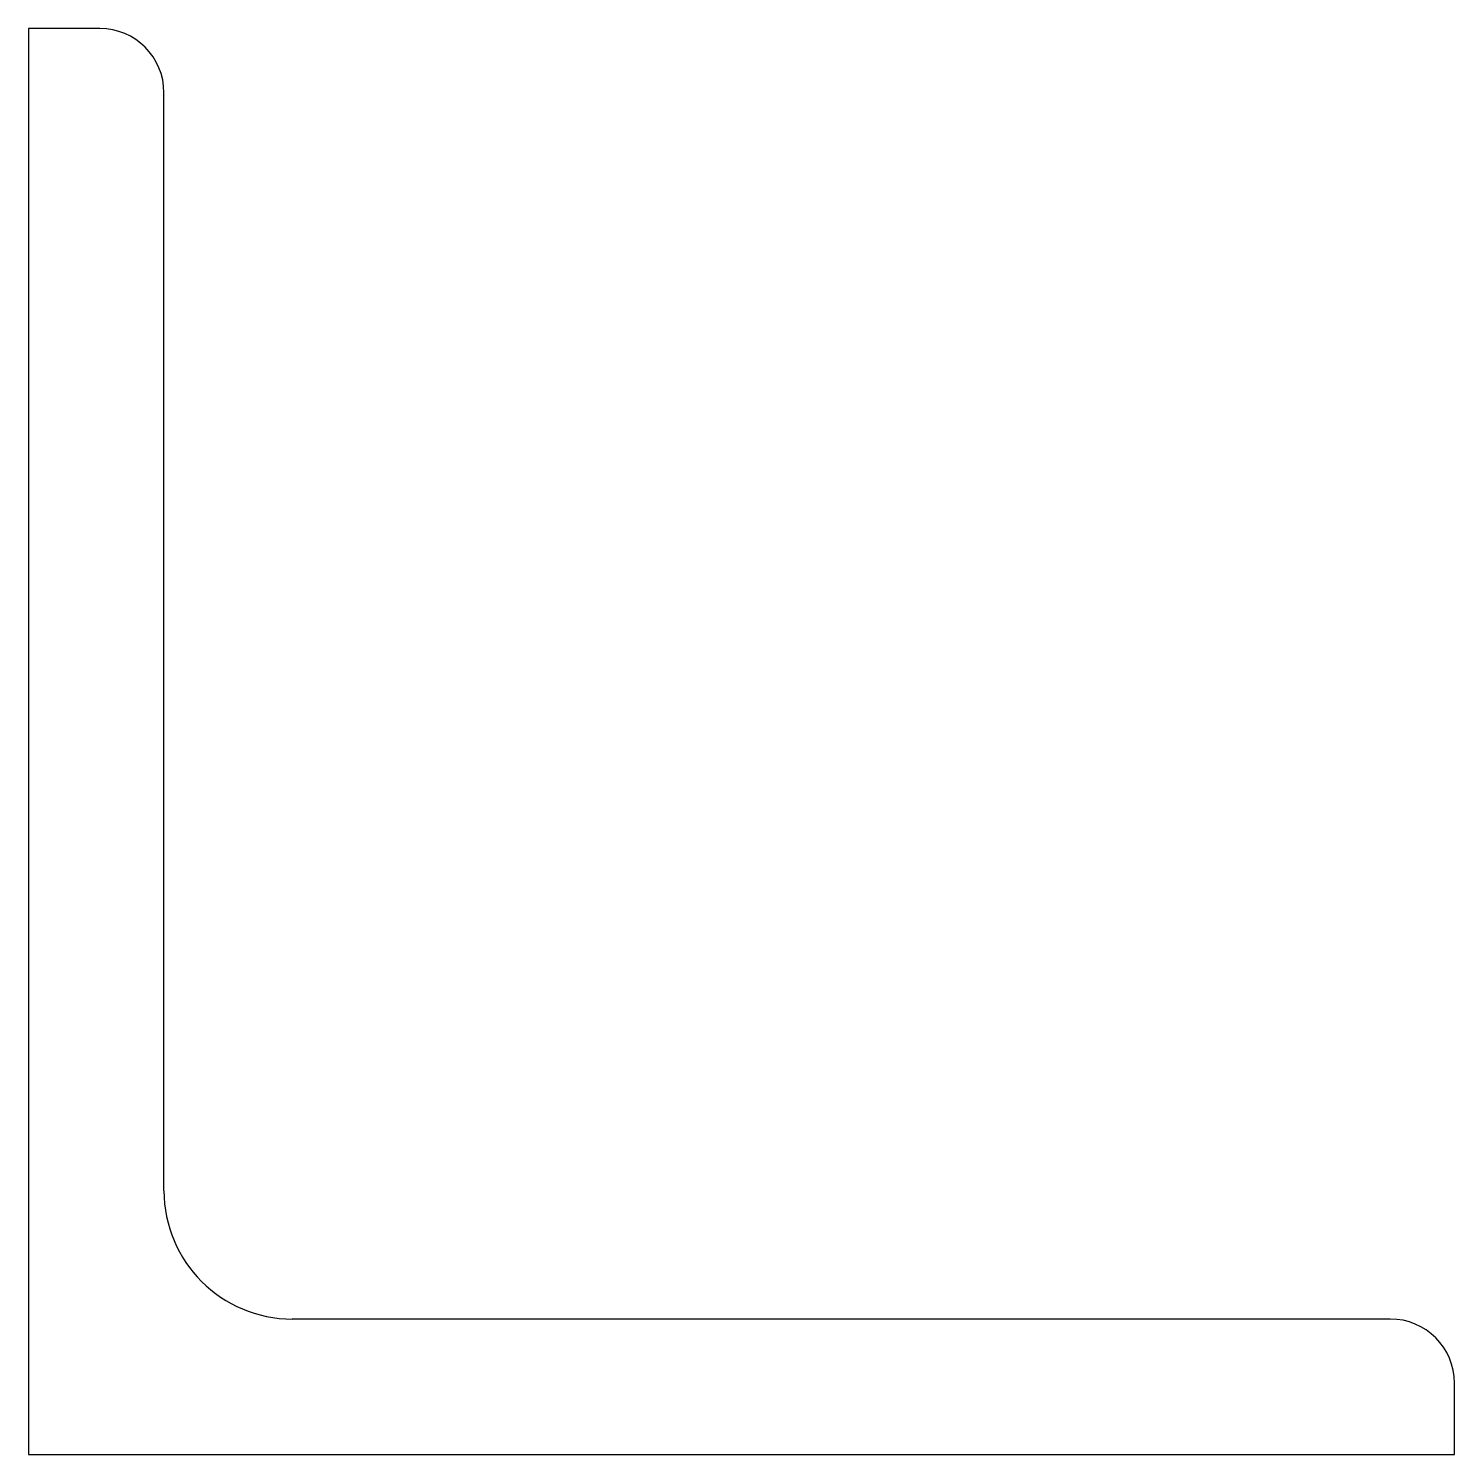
# Model space of a CAD drawing. Header units: millimetres. Extents: x 0 to 200, y 0 to 200.
import ezdxf

# ---------------------------------------------------------------- set-up
doc = ezdxf.new("R2010")
doc.units = ezdxf.units.MM
doc.layers.add('Profile', color=7, linetype='Continuous')

msp = doc.modelspace()

# ---------------------------------------------------------------- linework, layer by layer
at = {"layer": 'Profile'}
for p, q in [((0, 200), (0, 0)), ((10, 200), (0, 200)), ((19, 37), (19, 191)), ((191, 19), (37, 19)), ((200, 0), (200, 10)), ((0, 0), (200, 0))]:
    msp.add_line(p, q, dxfattribs=at)
for centre, radius, start, end in [((10, 191), 9, 0, 90), ((37, 37), 18, 180, 270), ((191, 10), 9, 0, 90)]:
    msp.add_arc(centre, radius, start, end, dxfattribs=at)

doc.saveas('drawing.dxf')
